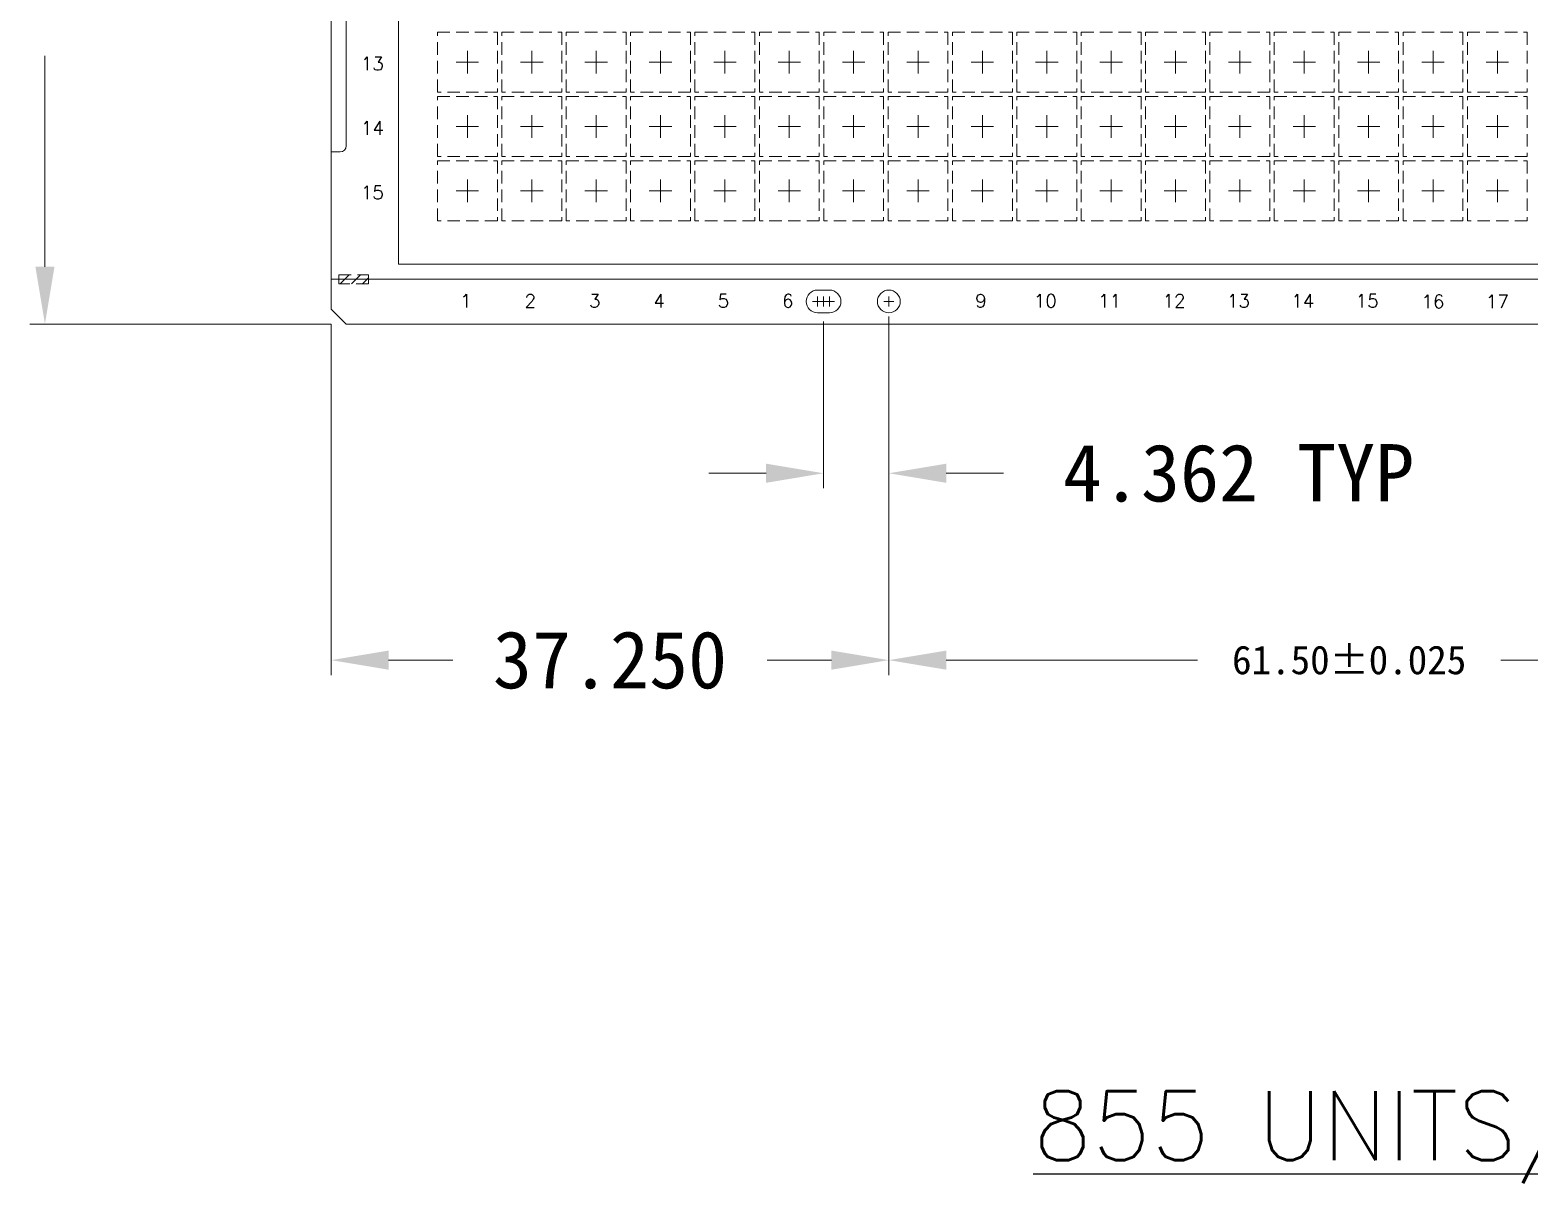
# Model space of a CAD drawing. Header units: millimetres. Extents: x 1670 to 1951, y 501 to 745.
# Drawn here: x 1708.59 to 1738.63, y 563.98 to 587.09 of the extents above; entities that cross this region are included whole.
import ezdxf

# ---------------------------------------------------------------- set-up
doc = ezdxf.new("R2010")
doc.units = ezdxf.units.MM
for name, pattern in [('CENTER', [2, 1.25, -0.25, 0.25, -0.25]), ('DASHED', [0.75, 0.5, -0.25]), ('HIDDEN', [0.375, 0.25, -0.125])]:
    doc.linetypes.add(name, pattern=pattern)
for name, color, linetype in [('0D', 4, 'Continuous'), ('TAPE', 4, 'Continuous'), ('中心线', 1, 'CENTER'), ('标注', 4, 'Continuous')]:
    doc.layers.add(name, color=color, linetype=linetype)
for name, color, linetype, lineweight in [('1', 7, 'Continuous', 18), ('1D', 4, 'Continuous', 18), ('ETCH', 4, 'Continuous', 15), ('Pkg', 2, 'DASHED', 9)]:
    doc.layers.add(name, color=color, linetype=linetype, lineweight=lineweight)
doc.styles.add('SIMPLEX', font='simplex.shx', dxfattribs={"bigfont": 'gbcbig.shx'})
doc.styles.add('宋体', font='')
doc.styles.get('宋体').set_extended_font_data('宋体')

msp = doc.modelspace()

# ---------------------------------------------------------------- hatches: boundary and pattern name
at = {"layer": 'ETCH', "lineweight": 5}
h = msp.add_hatch(dxfattribs=at)
h.set_pattern_fill('ANSI31', color=256, scale=0.05)
h.set_pattern_definition([(45, (1883.98841, 731.20853), (-0.1122532, 0.1122532), [])])
h.paths.add_polyline_path([(1791.8723, 582.0888), (1791.2723, 582.0888), (1791.2723, 582.0045), (1791.8723, 582.0045)])
h.paths.add_polyline_path([(1791.8723, 582.1845), (1791.2723, 582.1845), (1791.2723, 582.0888), (1791.8723, 582.0888)])
h.paths.add_polyline_path([(1791.8723, 603.6945), (1791.2723, 603.6945), (1791.2723, 603.6045), (1791.8723, 603.6045)])
h.paths.add_polyline_path([(1791.8723, 603.7845), (1791.2723, 603.7845), (1791.2723, 603.6945), (1791.8723, 603.6945)])
h.paths.add_polyline_path([(1715.3723, 603.6945), (1714.7723, 603.6945), (1714.7723, 603.6045), (1715.3723, 603.6045)])
h.paths.add_polyline_path([(1715.3723, 603.7845), (1714.7723, 603.7845), (1714.7723, 603.6945), (1715.3723, 603.6945)])
h.paths.add_polyline_path([(1734.5827, 638.9644), (1732.5827, 638.9644), (1732.5827, 638.6644), (1734.5827, 638.6644)])
h.paths.add_polyline_path([(1734.5827, 639.2644), (1732.5827, 639.2644), (1732.5827, 638.9644), (1734.5827, 638.9644)])
h.paths.add_polyline_path([(1734.5827, 710.9644), (1732.5827, 710.9644), (1732.5827, 710.6644), (1734.5827, 710.6644)])
h.paths.add_polyline_path([(1734.5827, 711.2644), (1732.5827, 711.2644), (1732.5827, 710.9644), (1734.5827, 710.9644)])
h.paths.add_polyline_path([(1715.3723, 582.0888), (1714.7723, 582.0888), (1714.7723, 582.0045), (1715.3723, 582.0045)])
h.paths.add_polyline_path([(1715.3723, 582.1845), (1714.7723, 582.1845), (1714.7723, 582.0888), (1715.3723, 582.0888)])
at = {"layer": '标注', "lineweight": 5}
for points in [[(1708.6944, 582.3445), (1709.0777, 582.3445), (1708.886, 581.1945)], [(1723.3387, 578.3963), (1723.3387, 578.013), (1724.4887, 578.2047)], [(1726.9473, 578.3963), (1726.9473, 578.013), (1725.7973, 578.2047)], [(1715.7723, 574.651), (1715.7723, 574.2677), (1714.6223, 574.4594)], [(1724.6473, 574.651), (1724.6473, 574.2677), (1725.7973, 574.4594)], [(1726.9473, 574.651), (1726.9473, 574.2677), (1725.7973, 574.4594)]]:
    msp.add_hatch(color=256, dxfattribs=at).paths.add_polyline_path(points, flags=0)

# ---------------------------------------------------------------- linework, layer by layer
at = {"layer": '1'}
for p, q in [((1714.9223, 584.7645), (1714.9223, 590.5245)), ((1714.6223, 584.6445), (1714.8023, 584.6445)), ((1714.6223, 581.4945), (1714.6223, 584.6445))]:
    msp.add_line(p, q, dxfattribs=at)
at = {"layer": '1', "lineweight": 5}
for p, q in [((1714.9223, 581.1945), (1714.6223, 581.4945)), ((1791.7223, 581.1945), (1714.9223, 581.1945))]:
    msp.add_line(p, q, dxfattribs=at)
msp.add_lwpolyline([(1724.6087, 581.4195, 1), (1724.6087, 581.8767), (1724.3687, 581.8767, 1), (1724.3687, 581.4195)], format="xyb", close=True, dxfattribs=at)
msp.add_circle((1725.7973, 581.6481), 0.2286, dxfattribs=at)
at = {"layer": '1'}
msp.add_arc((1714.8023, 584.7645), 0.12, 270, 360, dxfattribs=at)
at = {"layer": '1D', "lineweight": 5}
for p, q in [((1724.2687, 581.6481), (1724.4687, 581.6481)), ((1724.3687, 581.5481), (1724.3687, 581.7481)), ((1724.3887, 581.6481), (1724.5887, 581.6481)), ((1724.4887, 581.5481), (1724.4887, 581.7481)), ((1724.5087, 581.6481), (1724.7087, 581.6481)), ((1724.6087, 581.5481), (1724.6087, 581.7481)), ((1725.6973, 581.6481), (1725.8973, 581.6481)), ((1725.7973, 581.5481), (1725.7973, 581.7481))]:
    msp.add_line(p, q, dxfattribs=at)
msp.add_lwpolyline([(1715.9723, 603.3945), (1790.9723, 603.3945), (1790.9723, 582.3945), (1715.9723, 582.3945)], close=True, dxfattribs=at)
at = {"layer": '1D', "linetype": 'HIDDEN', "lineweight": 5}
msp.add_lwpolyline([(1714.7723, 582.0045), (1714.7723, 582.1845), (1715.3723, 582.1845), (1715.3723, 582.0045)], close=True, dxfattribs=at)
at = {"layer": 'Pkg', "color": 2, "linetype": 'DASHED', "lineweight": 5, "ltscale": 0.5}
for points in [[(1716.7523, 587.0445), (1717.9523, 587.0445), (1717.9523, 585.8445), (1716.7523, 585.8445)], [(1718.0423, 587.0445), (1719.2423, 587.0445), (1719.2423, 585.8445), (1718.0423, 585.8445)], [(1719.3323, 587.0445), (1720.5323, 587.0445), (1720.5323, 585.8445), (1719.3323, 585.8445)], [(1720.6223, 587.0445), (1721.8223, 587.0445), (1721.8223, 585.8445), (1720.6223, 585.8445)], [(1721.9123, 587.0445), (1723.1123, 587.0445), (1723.1123, 585.8445), (1721.9123, 585.8445)], [(1723.2023, 587.0445), (1724.4023, 587.0445), (1724.4023, 585.8445), (1723.2023, 585.8445)], [(1724.4923, 587.0445), (1725.6923, 587.0445), (1725.6923, 585.8445), (1724.4923, 585.8445)], [(1725.7823, 587.0445), (1726.9823, 587.0445), (1726.9823, 585.8445), (1725.7823, 585.8445)], [(1727.0723, 587.0445), (1728.2723, 587.0445), (1728.2723, 585.8445), (1727.0723, 585.8445)], [(1728.3623, 587.0445), (1729.5623, 587.0445), (1729.5623, 585.8445), (1728.3623, 585.8445)], [(1729.6523, 587.0445), (1730.8523, 587.0445), (1730.8523, 585.8445), (1729.6523, 585.8445)], [(1730.9423, 587.0445), (1732.1423, 587.0445), (1732.1423, 585.8445), (1730.9423, 585.8445)], [(1732.2323, 587.0445), (1733.4323, 587.0445), (1733.4323, 585.8445), (1732.2323, 585.8445)], [(1733.5223, 587.0445), (1734.7223, 587.0445), (1734.7223, 585.8445), (1733.5223, 585.8445)], [(1734.8123, 587.0445), (1736.0123, 587.0445), (1736.0123, 585.8445), (1734.8123, 585.8445)], [(1736.1023, 587.0445), (1737.3023, 587.0445), (1737.3023, 585.8445), (1736.1023, 585.8445)], [(1737.3923, 587.0445), (1738.5923, 587.0445), (1738.5923, 585.8445), (1737.3923, 585.8445)], [(1716.7523, 585.7545), (1717.9523, 585.7545), (1717.9523, 584.5545), (1716.7523, 584.5545)], [(1718.0423, 585.7545), (1719.2423, 585.7545), (1719.2423, 584.5545), (1718.0423, 584.5545)], [(1719.3323, 585.7545), (1720.5323, 585.7545), (1720.5323, 584.5545), (1719.3323, 584.5545)], [(1720.6223, 585.7545), (1721.8223, 585.7545), (1721.8223, 584.5545), (1720.6223, 584.5545)], [(1721.9123, 585.7545), (1723.1123, 585.7545), (1723.1123, 584.5545), (1721.9123, 584.5545)], [(1723.2023, 585.7545), (1724.4023, 585.7545), (1724.4023, 584.5545), (1723.2023, 584.5545)], [(1724.4923, 585.7545), (1725.6923, 585.7545), (1725.6923, 584.5545), (1724.4923, 584.5545)], [(1725.7823, 585.7545), (1726.9823, 585.7545), (1726.9823, 584.5545), (1725.7823, 584.5545)], [(1727.0723, 585.7545), (1728.2723, 585.7545), (1728.2723, 584.5545), (1727.0723, 584.5545)], [(1728.3623, 585.7545), (1729.5623, 585.7545), (1729.5623, 584.5545), (1728.3623, 584.5545)], [(1729.6523, 585.7545), (1730.8523, 585.7545), (1730.8523, 584.5545), (1729.6523, 584.5545)], [(1730.9423, 585.7545), (1732.1423, 585.7545), (1732.1423, 584.5545), (1730.9423, 584.5545)], [(1732.2323, 585.7545), (1733.4323, 585.7545), (1733.4323, 584.5545), (1732.2323, 584.5545)], [(1733.5223, 585.7545), (1734.7223, 585.7545), (1734.7223, 584.5545), (1733.5223, 584.5545)], [(1734.8123, 585.7545), (1736.0123, 585.7545), (1736.0123, 584.5545), (1734.8123, 584.5545)], [(1736.1023, 585.7545), (1737.3023, 585.7545), (1737.3023, 584.5545), (1736.1023, 584.5545)], [(1737.3923, 585.7545), (1738.5923, 585.7545), (1738.5923, 584.5545), (1737.3923, 584.5545)], [(1716.7523, 584.4645), (1717.9523, 584.4645), (1717.9523, 583.2645), (1716.7523, 583.2645)], [(1718.0423, 584.4645), (1719.2423, 584.4645), (1719.2423, 583.2645), (1718.0423, 583.2645)], [(1719.3323, 584.4645), (1720.5323, 584.4645), (1720.5323, 583.2645), (1719.3323, 583.2645)], [(1720.6223, 584.4645), (1721.8223, 584.4645), (1721.8223, 583.2645), (1720.6223, 583.2645)], [(1721.9123, 584.4645), (1723.1123, 584.4645), (1723.1123, 583.2645), (1721.9123, 583.2645)], [(1723.2023, 584.4645), (1724.4023, 584.4645), (1724.4023, 583.2645), (1723.2023, 583.2645)], [(1724.4923, 584.4645), (1725.6923, 584.4645), (1725.6923, 583.2645), (1724.4923, 583.2645)], [(1725.7823, 584.4645), (1726.9823, 584.4645), (1726.9823, 583.2645), (1725.7823, 583.2645)], [(1727.0723, 584.4645), (1728.2723, 584.4645), (1728.2723, 583.2645), (1727.0723, 583.2645)], [(1728.3623, 584.4645), (1729.5623, 584.4645), (1729.5623, 583.2645), (1728.3623, 583.2645)], [(1729.6523, 584.4645), (1730.8523, 584.4645), (1730.8523, 583.2645), (1729.6523, 583.2645)], [(1730.9423, 584.4645), (1732.1423, 584.4645), (1732.1423, 583.2645), (1730.9423, 583.2645)], [(1732.2323, 584.4645), (1733.4323, 584.4645), (1733.4323, 583.2645), (1732.2323, 583.2645)], [(1733.5223, 584.4645), (1734.7223, 584.4645), (1734.7223, 583.2645), (1733.5223, 583.2645)], [(1734.8123, 584.4645), (1736.0123, 584.4645), (1736.0123, 583.2645), (1734.8123, 583.2645)], [(1736.1023, 584.4645), (1737.3023, 584.4645), (1737.3023, 583.2645), (1736.1023, 583.2645)], [(1737.3923, 584.4645), (1738.5923, 584.4645), (1738.5923, 583.2645), (1737.3923, 583.2645)]]:
    msp.add_lwpolyline(points, close=True, dxfattribs=at)
at = {"layer": 'TAPE', "lineweight": 0}
msp.add_lwpolyline([(1792.0223, 603.6945), (1714.6223, 603.6945), (1714.6223, 582.0945), (1792.0223, 582.0945)], close=True, dxfattribs=at)
at = {"layer": '中心线', "color": 1, "linetype": 'CENTER', "lineweight": 5, "ltscale": 0.5}
for p, q in [((1717.1273, 586.4445), (1717.5773, 586.4445)), ((1717.3523, 586.2195), (1717.3523, 586.6695)), ((1718.4173, 586.4445), (1718.8673, 586.4445)), ((1718.6423, 586.2195), (1718.6423, 586.6695)), ((1719.7073, 586.4445), (1720.1573, 586.4445)), ((1719.9323, 586.2195), (1719.9323, 586.6695)), ((1720.9973, 586.4445), (1721.4473, 586.4445)), ((1721.2223, 586.2195), (1721.2223, 586.6695)), ((1722.2873, 586.4445), (1722.7373, 586.4445)), ((1722.5123, 586.2195), (1722.5123, 586.6695)), ((1723.5773, 586.4445), (1724.0273, 586.4445)), ((1723.8023, 586.2195), (1723.8023, 586.6695)), ((1724.8673, 586.4445), (1725.3173, 586.4445)), ((1725.0923, 586.2195), (1725.0923, 586.6695)), ((1726.1573, 586.4445), (1726.6073, 586.4445)), ((1726.3823, 586.2195), (1726.3823, 586.6695)), ((1727.4473, 586.4445), (1727.8973, 586.4445)), ((1727.6723, 586.2195), (1727.6723, 586.6695)), ((1728.7373, 586.4445), (1729.1873, 586.4445)), ((1728.9623, 586.2195), (1728.9623, 586.6695)), ((1730.0273, 586.4445), (1730.4773, 586.4445)), ((1730.2523, 586.2195), (1730.2523, 586.6695)), ((1731.3173, 586.4445), (1731.7673, 586.4445)), ((1731.5423, 586.2195), (1731.5423, 586.6695)), ((1732.6073, 586.4445), (1733.0573, 586.4445)), ((1732.8323, 586.2195), (1732.8323, 586.6695)), ((1733.8973, 586.4445), (1734.3473, 586.4445)), ((1734.1223, 586.2195), (1734.1223, 586.6695)), ((1735.1873, 586.4445), (1735.6373, 586.4445)), ((1735.4123, 586.2195), (1735.4123, 586.6695)), ((1736.4773, 586.4445), (1736.9273, 586.4445)), ((1736.7023, 586.2195), (1736.7023, 586.6695)), ((1737.7673, 586.4445), (1738.2173, 586.4445)), ((1737.9923, 586.2195), (1737.9923, 586.6695)), ((1717.3523, 584.9295), (1717.3523, 585.3795)), ((1718.6423, 584.9295), (1718.6423, 585.3795)), ((1719.9323, 584.9295), (1719.9323, 585.3795)), ((1721.2223, 584.9295), (1721.2223, 585.3795)), ((1722.5123, 584.9295), (1722.5123, 585.3795)), ((1723.8023, 584.9295), (1723.8023, 585.3795)), ((1725.0923, 584.9295), (1725.0923, 585.3795)), ((1726.3823, 584.9295), (1726.3823, 585.3795)), ((1727.6723, 584.9295), (1727.6723, 585.3795)), ((1728.9623, 584.9295), (1728.9623, 585.3795)), ((1730.2523, 584.9295), (1730.2523, 585.3795)), ((1731.5423, 584.9295), (1731.5423, 585.3795)), ((1732.8323, 584.9295), (1732.8323, 585.3795)), ((1734.1223, 584.9295), (1734.1223, 585.3795)), ((1735.4123, 584.9295), (1735.4123, 585.3795)), ((1736.7023, 584.9295), (1736.7023, 585.3795)), ((1737.9923, 584.9295), (1737.9923, 585.3795)), ((1717.1273, 585.1545), (1717.5773, 585.1545)), ((1718.4173, 585.1545), (1718.8673, 585.1545)), ((1719.7073, 585.1545), (1720.1573, 585.1545)), ((1720.9973, 585.1545), (1721.4473, 585.1545)), ((1722.2873, 585.1545), (1722.7373, 585.1545)), ((1723.5773, 585.1545), (1724.0273, 585.1545)), ((1724.8673, 585.1545), (1725.3173, 585.1545)), ((1726.1573, 585.1545), (1726.6073, 585.1545)), ((1727.4473, 585.1545), (1727.8973, 585.1545)), ((1728.7373, 585.1545), (1729.1873, 585.1545)), ((1730.0273, 585.1545), (1730.4773, 585.1545)), ((1731.3173, 585.1545), (1731.7673, 585.1545)), ((1732.6073, 585.1545), (1733.0573, 585.1545)), ((1733.8973, 585.1545), (1734.3473, 585.1545)), ((1735.1873, 585.1545), (1735.6373, 585.1545)), ((1736.4773, 585.1545), (1736.9273, 585.1545)), ((1737.7673, 585.1545), (1738.2173, 585.1545)), ((1717.3523, 583.6395), (1717.3523, 584.0895)), ((1718.6423, 583.6395), (1718.6423, 584.0895)), ((1719.9323, 583.6395), (1719.9323, 584.0895)), ((1721.2223, 583.6395), (1721.2223, 584.0895)), ((1722.5123, 583.6395), (1722.5123, 584.0895)), ((1723.8023, 583.6395), (1723.8023, 584.0895)), ((1725.0923, 583.6395), (1725.0923, 584.0895)), ((1726.3823, 583.6395), (1726.3823, 584.0895)), ((1727.6723, 583.6395), (1727.6723, 584.0895)), ((1728.9623, 583.6395), (1728.9623, 584.0895)), ((1730.2523, 583.6395), (1730.2523, 584.0895)), ((1731.5423, 583.6395), (1731.5423, 584.0895)), ((1732.8323, 583.6395), (1732.8323, 584.0895)), ((1734.1223, 583.6395), (1734.1223, 584.0895)), ((1735.4123, 583.6395), (1735.4123, 584.0895)), ((1736.7023, 583.6395), (1736.7023, 584.0895)), ((1737.9923, 583.6395), (1737.9923, 584.0895)), ((1717.1273, 583.8645), (1717.5773, 583.8645)), ((1718.4173, 583.8645), (1718.8673, 583.8645)), ((1719.7073, 583.8645), (1720.1573, 583.8645)), ((1720.9973, 583.8645), (1721.4473, 583.8645)), ((1722.2873, 583.8645), (1722.7373, 583.8645)), ((1723.5773, 583.8645), (1724.0273, 583.8645)), ((1724.8673, 583.8645), (1725.3173, 583.8645)), ((1726.1573, 583.8645), (1726.6073, 583.8645)), ((1727.4473, 583.8645), (1727.8973, 583.8645)), ((1728.7373, 583.8645), (1729.1873, 583.8645)), ((1730.0273, 583.8645), (1730.4773, 583.8645)), ((1731.3173, 583.8645), (1731.7673, 583.8645)), ((1732.6073, 583.8645), (1733.0573, 583.8645)), ((1733.8973, 583.8645), (1734.3473, 583.8645)), ((1735.1873, 583.8645), (1735.6373, 583.8645)), ((1736.4773, 583.8645), (1736.9273, 583.8645)), ((1737.7673, 583.8645), (1738.2173, 583.8645))]:
    msp.add_line(p, q, dxfattribs=at)
at = {"layer": '标注', "lineweight": 5}
for p, q in [((1708.886, 582.3445), (1708.886, 586.5707)), ((1725.7973, 581.3481), (1725.7973, 574.1594)), ((1725.7973, 581.3481), (1725.7973, 574.1594)), ((1714.6223, 581.1945), (1708.586, 581.1945)), ((1714.6223, 581.1945), (1714.6223, 574.1594)), ((1724.4887, 581.2481), (1724.4887, 577.9047)), ((1725.7973, 581.2481), (1725.7973, 577.9047)), ((1723.3387, 578.2047), (1722.1887, 578.2047)), ((1726.9473, 578.2047), (1728.0973, 578.2047)), ((1715.7723, 574.4594), (1717.0622, 574.4594)), ((1724.6473, 574.4594), (1723.3574, 574.4594)), ((1726.9473, 574.4594), (1731.9842, 574.4594)), ((1743.0973, 574.4594), (1738.0604, 574.4594))]:
    msp.add_line(p, q, dxfattribs=at)

# ---------------------------------------------------------------- texts
at = {"layer": '0D', "lineweight": -3, "style": 'SIMPLEX'}
msp.add_text('%%U855 UNITS/STRIP (ALL LOGO HALF ETCH)', height=1.38, dxfattribs=at).set_placement((1728.6872, 564.4389, 0.0256))
at = {"layer": '标注', "lineweight": 5, "char_height": 0.267857, "attachment_point": 5, "style": '宋体'}
for s, insert in [('{\\Fsimplex|c134;13}', (1715.4473, 586.4147)), ('{\\Fsimplex|c134;14}', (1715.4473, 585.1247)), ('{\\Fsimplex|c134;15}', (1715.4473, 583.8347)), ('{\\Fsimplex|c134;1}', (1717.3226, 581.6596)), ('{\\Fsimplex|c134;2}', (1718.6126, 581.6596)), ('{\\Fsimplex|c134;3}', (1719.9026, 581.6596)), ('{\\Fsimplex|c134;4}', (1721.1926, 581.6596)), ('{\\Fsimplex|c134;5}', (1722.4826, 581.6596)), ('{\\Fsimplex|c134;6}', (1723.7726, 581.6596)), ('{\\Fsimplex|c134;9}', (1727.6426, 581.6596)), ('{\\Fsimplex|c134;10}', (1728.9326, 581.6596)), ('{\\Fsimplex|c134;11}', (1730.2226, 581.6596)), ('{\\Fsimplex|c134;12}', (1731.5126, 581.6596)), ('{\\Fsimplex|c134;13}', (1732.8026, 581.6596)), ('{\\Fsimplex|c134;14}', (1734.0926, 581.6596)), ('{\\Fsimplex|c134;15}', (1735.3826, 581.6596)), ('{\\Fsimplex|c134;16}', (1736.7009, 581.6478)), ('{\\Fsimplex|c134;17}', (1737.9909, 581.6478))]:
    msp.add_mtext(s, dxfattribs=dict(at, insert=insert))
at = {"layer": '标注', "lineweight": 5, "attachment_point": 5, "style": '宋体'}
for s, insert, char_height, width in [('4.362 TYP', (1732.8056, 578.2047), 1.15, 26.285714), ('37.250', (1720.2098, 574.4594), 1.15, 17.085714), ('61.50%%P0.025', (1735.0223, 574.4594), 0.575, 16.346429)]:
    msp.add_mtext(s, dxfattribs=dict(at, insert=insert, char_height=char_height, width=width))

doc.saveas('drawing.dxf')
